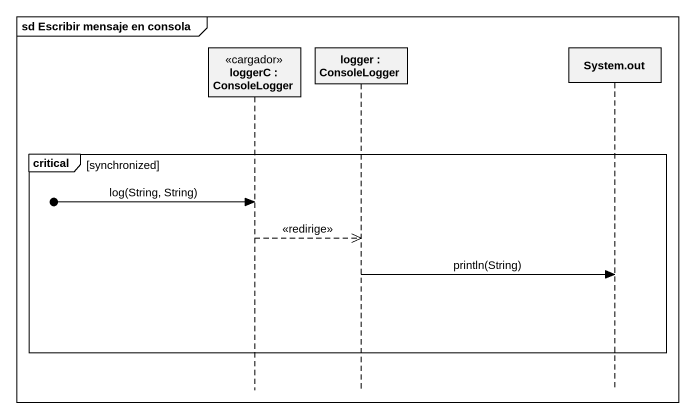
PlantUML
@startuml
mainframe sd Escribir mensaje en consola
hide footbox
participant "loggerC : ConsoleLogger" as loggerC <<cargador>>
participant "logger : ConsoleLogger" as logger
participant "System.out" as System_out

critical synchronized
  [o-> loggerC : log(String, String)
  loggerC -->> logger : <<redirige>>
  logger -> System_out : println(String)
end
@enduml
